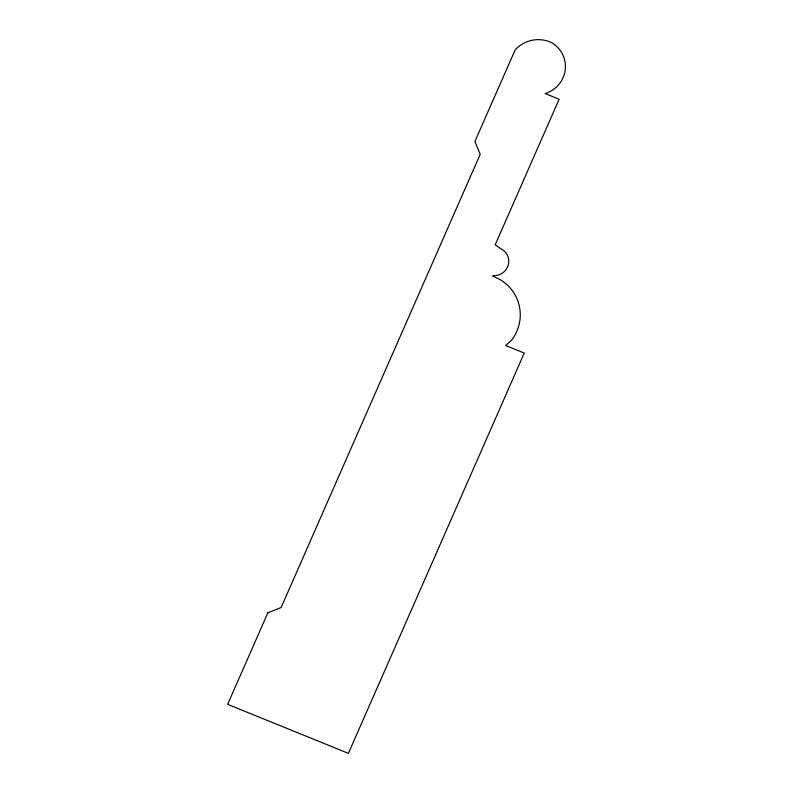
<?xml version="1.0" encoding="UTF-8"?>
<svg xmlns="http://www.w3.org/2000/svg" width="793" height="793" viewBox="0 0 793 793"><rect width="100%" height="100%" fill="white"/><g stroke="black" fill="none" stroke-linecap="round" stroke-linejoin="round"><path stroke-width="1.19" d="M267.846 612.83L227.641 704.333L348.405 753.35L524.242 353.073L505.666 345.53L511.564 340.187A43.06 41.801 -13.4 0 0 500.125 279.612L492.483 275.875L497.251 275.34A14.651 14.224 -13.4 0 0 504.338 251.113L495.189 244.809L559.134 99.254L545.197 93.604A28.935 28.092 -13.4 0 0 565.25 69.715A28.935 28.092 -13.4 0 0 551.244 42.455A30.511 29.609 -13.4 0 0 515.103 49.979L474.908 141.491L480.191 154.357L281.128 607.497L267.846 612.83"/></g></svg>
